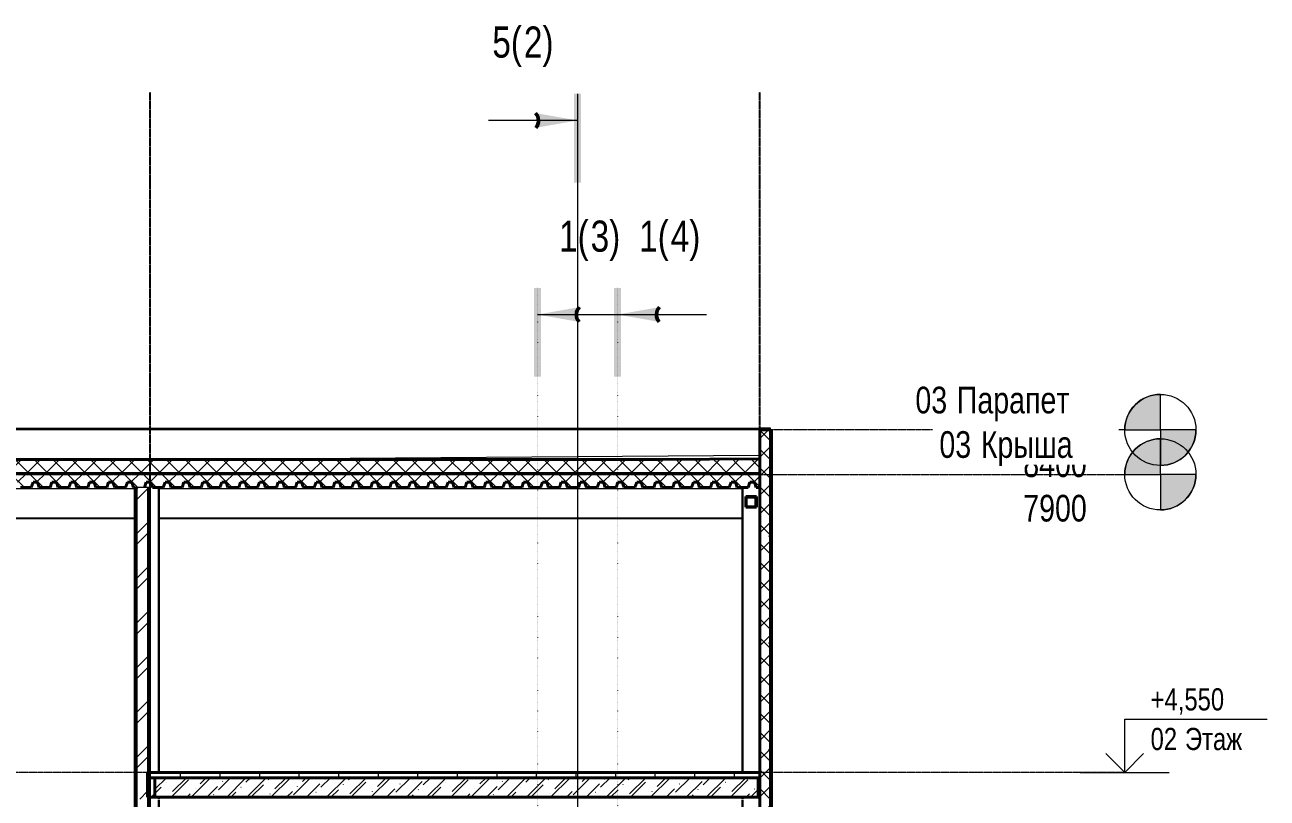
# Model space of a CAD drawing. Header units: millimetres. Extents: x 1117013 to 3394463, y -717780 to -102922.
# Drawn here: x 1274308 to 1288268, y -583588 to -574894 of the extents above; entities that cross this region are included whole.
import ezdxf

# ---------------------------------------------------------------- set-up
doc = ezdxf.new("R2010")
doc.units = ezdxf.units.MM
for name, pattern in [('ADSK_Линия разреза', [20, 0, -10, 0, -10]), ('ADSK_Линия сетки', [21, 12, -3, 3, -3]), ('CENTERX2', [4, 2.5, -0.5, 0.5, -0.5])]:
    doc.linetypes.add(name, pattern=pattern)
for name, color, linetype, lineweight in [('Аннотация', 7, 'Continuous', 20), ('Каркас', 7, 'Continuous', 18), ('Крыша', 7, 'Continuous', 18), ('Несущие колонны', 7, 'Continuous', 18), ('Обобщенные модели', 7, 'Continuous', 18), ('Перекрытие', 7, 'Continuous', 18), ('Разрезы', 7, 'Continuous', 9), ('Стены', 7, 'Continuous', 18), ('Стены внутренние', 7, 'Continuous', 18), ('Стены наружные', 7, 'Continuous', 18), ('Стены разрез', 7, 'Continuous', 40), ('Стены штриховка', 7, 'Continuous', 18), ('Уровни', 7, 'Continuous', 9)]:
    doc.layers.add(name, color=color, linetype=linetype, lineweight=lineweight)
doc.layers.add('Оси', color=1, linetype='CENTERX2')
doc.styles.add('Century Gothic', font='GOTHIC.TTF', dxfattribs={"width": 0.8, "height": 249.9999999999997})
doc.styles.add('Century Gothic_1', font='GOTHIC.TTF', dxfattribs={"width": 0.8, "height": 499.9999999999999})
doc.styles.add('Century Gothic_2', font='GOTHIC.TTF', dxfattribs={"width": 0.8, "height": 349.9999999999996})
pattern_1 = [(44.99999999999999, (1275614.133231635, -584588.6431620917), (-70.71067811865474, 70.71067811865477), []), (135, (1275614.133231635, -584588.6431620917), (-70.71067811865477, -70.71067811865473), [])]
pattern_2 = [(44.99999999999999, (1275614.133231635, -584588.6431620917), (-106.0660171779821, 106.0660171779821), []), (135, (1275614.133231635, -584588.6431620917), (-106.0660171779821, -106.0660171779821), [])]

# ---------------------------------------------------------------- blocks, each defined once
blk = doc.blocks.new('ADSK_КолоннаНесущая_Труба_ГОСТ 30245-2003 - 200x200x10-V1-Разрез 3')
at = {"layer": 'Несущие колонны'}
for p, q in [((13500.00000000002, 4550), (13500.00000000002, 7743.466640498617)), ((13510.00000000002, 7743.466640498616), (13510.00000000002, 4550)), ((13690.00000000002, 7743.466640498616), (13690.00000000002, 4550)), ((13500.00000000002, 4249.999999999995), (13500.00000000002, 4269.999999999999)), ((13500.00000000002, 3923.999999999997), (13500.00000000002, 4235.999999999997)), ((13510.00000000002, 4270.000000000001), (13510.00000000002, 4249.999999999996)), ((13510.00000000002, 4235.999999999997), (13510.00000000002, 3923.999999999998)), ((13690.00000000002, 4270.000000000001), (13690.00000000002, 4249.999999999996)), ((13690.00000000002, 4235.999999999997), (13690.00000000002, 3923.999999999998)), ((13500.00000000002, 2.368771845340234e-13), (13500.00000000002, 3909.999999999996)), ((13510.00000000002, 3909.999999999997), (13510.00000000002, 1.082867129298393e-12)), ((13690.00000000002, 3909.999999999997), (13690.00000000002, 1.082867129298393e-12))]:
    blk.add_line(p, q, dxfattribs=at)
blk = doc.blocks.new('ADSK_КолоннаНесущая_Труба_ГОСТ 30245-2003 - 200x200x10-1215773-Разрез 3')
at = {"layer": 'Несущие колонны'}
for p, q in [((6939.999999999942, 7743.466640498616), (6939.999999999942, 4550)), ((6949.999999999942, 7743.466640498616), (6949.999999999942, 4550)), ((6939.999999999942, 4270), (6939.999999999942, 4250.000000000013)), ((6939.999999999942, 4237.500000000015), (6939.999999999942, 3879.500000000015)), ((6949.999999999942, 4270), (6949.999999999942, 4250.000000000013)), ((6949.999999999942, 4237.500000000015), (6949.999999999942, 3879.500000000016)), ((6939.999999999942, 3867.000000000014), (6939.999999999942, 1.082867129298393e-12)), ((6949.999999999942, 3867.000000000014), (6949.999999999942, 1.082867129298393e-12))]:
    blk.add_line(p, q, dxfattribs=at)
blk = doc.blocks.new('SK_ПлитаПерекрытия_Пустотная - ПК 68-12-8-778387-Разрез 3')
at = {"layer": 'Каркас', "lineweight": 9}
h = blk.add_hatch(dxfattribs=at)
h.set_pattern_fill('FP_7', color=256, style=0, pattern_type=2)
h.set_pattern_definition([(45, (6746.081, 3259.5), (84.18954758163274, 308.6959506083616), [396.875, -79.375, 3.353, -76.02199999999999])])
h.paths.add_polyline_path([(11911.16543899754, 4270.000000000002), (13679.99999999997, 4270.000000000002), (13679.99999999997, 4490), (6899.999999999962, 4490), (6899.999999999962, 4270.000000000002), (9328.747565828455, 4270.000000000002)])
at = {"layer": 'Каркас', "lineweight": 40}
for p, q in [((6899.999999999959, 4490), (6899.999999999959, 4270.000000000004)), ((13679.99999999996, 4490), (6899.999999999959, 4490)), ((13679.99999999996, 4270.000000000004), (13679.99999999996, 4490)), ((6899.999999999959, 4270.000000000004), (13679.99999999996, 4270.000000000004))]:
    blk.add_line(p, q, dxfattribs=at)
blk = doc.blocks.new('ФЭ-3_prf - 9003-1218495-Разрез 3')
at = {"layer": 'Обобщенные модели', "lineweight": 9}
for p, q in [((13820.00000000009, 8400), (13821.99999999999, 8400)), ((13821.99999999999, 8400), (13824.99999999998, 8400)), ((13821.99999999999, 3600.000000000001), (13821.99999999999, 8400)), ((13824.99999999999, 8400), (13839.99999999999, 8400)), ((13824.99999999998, 3600.000000000001), (13824.99999999998, 8400)), ((13839.99999999999, 3600), (13839.99999999999, 8400)), ((13821.99999999999, 3600), (13820.00000000009, 3600)), ((13824.99999999998, 3600.000000000001), (13821.99999999999, 3600.000000000001)), ((13839.99999999999, 3600), (13824.99999999999, 3600.000000000001))]:
    blk.add_line(p, q, dxfattribs=at)
blk = doc.blocks.new('___Двутавр типа Б _СТО АСЧМ 20-93__ Балка - 35Б1-1215781-Разрез 3')
at = {"layer": 'Каркас'}
for p, q in [((199.9999999999788, 7740.999999999996), (6679.999999999944, 7740.999999999996)), ((6949.999999999942, 7740.999999999996), (13499.99999939042, 7740.999999999996)), ((199.9999999999788, 7412.999999999996), (6679.999999999944, 7412.999999999996)), ((199.9999999999788, 7403.999999999996), (6679.999999999944, 7403.999999999996)), ((6949.999999999942, 7412.999999999996), (13499.99999939042, 7412.999999999996)), ((6949.999999999942, 7403.999999999996), (13499.99999939042, 7403.999999999996))]:
    blk.add_line(p, q, dxfattribs=at)
blk = doc.blocks.new('ADSK_Балка_Труба_ГОСТ 30245-2003 - 120x120x5-1216190-Разрез 3')
at = {"layer": 'Каркас', "lineweight": 40}
for p, q in [((160.0000000000233, 7649.999999999995), (40.0000000000235, 7649.999999999995)), ((40.0000000000235, 7649.999999999995), (40.0000000000235, 7529.999999999997)), ((45.00000000002345, 7644.999999999996), (155.0000000000233, 7644.999999999996)), ((45.00000000002345, 7534.999999999998), (45.00000000002345, 7644.999999999996)), ((155.0000000000233, 7644.999999999996), (155.0000000000233, 7534.999999999998)), ((160.0000000000233, 7529.999999999997), (160.0000000000233, 7649.999999999995)), ((40.0000000000235, 7529.999999999997), (160.0000000000233, 7529.999999999997)), ((155.0000000000233, 7534.999999999998), (45.00000000002345, 7534.999999999998))]:
    blk.add_line(p, q, dxfattribs=at)
blk = doc.blocks.new('Уровень - Стрелка вверх_Отметка с именем уровня_2_5-3055-Разрез 3')
at = {"layer": 'Аннотация'}
for p, q in [((-4000.000000000028, 599.9999999999995), (-5600.000000000027, 599.9999999999995)), ((-4000.000000000028, 0), (-4000.000000000028, 599.9999999999995)), ((-4000.000000000028, 0), (-4212.132034355992, 212.1320343559646)), ((-4000.000000000028, 0), (-3787.867965644064, 212.1320343559646)), ((-3500.000000000029, 0), (-4500.000000000028, 0))]:
    blk.add_line(p, q, dxfattribs=at)
blk = doc.blocks.new('Уровень - КР-535808-Разрез 3')
at = {"layer": 'Уровни'}
h = blk.add_hatch(color=256, dxfattribs=at)
edge = h.paths.add_edge_path()
edge.add_arc((18200, 8399.999999999996), 399.9999999999991, 90.00000000000023, 180.0000000000005, ccw=False)
edge.add_line((18200, 8799.999999999996), (18200, 8399.999999999995))
edge.add_line((18200, 8399.999999999995), (17800, 8399.999999999996))
h = blk.add_hatch(color=256, dxfattribs=at)
edge = h.paths.add_edge_path()
edge.add_line((18200, 7999.999999999996), (18200, 8399.999999999996))
edge.add_line((18200, 8399.999999999996), (18600, 8399.999999999996))
edge.add_arc((18200, 8399.999999999996), 400, 269.9999999999995, 359.9999999999998, ccw=False)
at = {"layer": 'Уровни', "lineweight": 20}
for p, q in [((18200, 8399.999999999995), (18200, 8799.999999999996)), ((17800, 8399.999999999996), (18200, 8399.999999999995)), ((18600, 8399.999999999996), (18200, 8399.999999999996)), ((18200, 8399.999999999996), (18200, 7999.999999999996))]:
    blk.add_line(p, q, dxfattribs=at)
blk.add_circle((18200, 8399.999999999996), 400, dxfattribs=at)
for radius, start, end in [(399.9999999999991, 89.99999999999987, 180.0000000000001), (400, 269.9999999999991, 359.9999999999994)]:
    blk.add_arc((18200, 8399.999999999996), radius, start, end, dxfattribs=at)
blk = doc.blocks.new('Разрез - Номер вида и Номер листа спереди_3_5 мм-64073-Разрез 3')
at = {"layer": 'Разрезы'}
blk.add_hatch(color=256, dxfattribs=at).paths.add_polyline_path([(11689.88128173193, 11179.2), (11610.11871826797, 11179.2), (11610.11871826798, 12179.19999999999), (11689.88128173194, 12179.19999999999)])
h = blk.add_hatch(color=256, dxfattribs=at)
edge = h.paths.add_edge_path()
edge.add_line((11178.92701939772, 11962.28380959668), (11650.11871826798, 11879.19999999999))
edge.add_line((11650.11871826798, 11879.19999999999), (11182.65958527276, 11796.77434247435))
edge.add_arc((11088.39976080844, 11877.44541891201), 124.0674698768969, 319.4418538907337, 403.1419744583961)
at = {"layer": 'Разрезы', "lineweight": 20}
blk.add_line((11650.11871826798, 11879.19999999999), (10650.11871826798, 11879.2), dxfattribs=at)
at = {"layer": 'Разрезы', "lineweight": 50}
blk.add_arc((11088.39976080844, 11877.44541891201), 124.0674698768969, 319.4418538907337, 43.14197445839608, dxfattribs=at)
blk = doc.blocks.new('Разрез - Номер вида и Номер листа сзади_3_5 мм-64071-Разрез 3')
at = {"layer": 'Разрезы'}
blk.add_hatch(color=256, dxfattribs=at).paths.add_polyline_path([(11160.11871826796, 8997.115078284181), (11239.88128173192, 8997.115078284181), (11239.88128173193, 9997.115078284178), (11160.11871826797, 9997.115078284178)])
h = blk.add_hatch(color=256, dxfattribs=at)
edge = h.paths.add_edge_path()
edge.add_line((11671.07298060219, 9780.198887880864), (11199.88128173193, 9697.11507828418))
edge.add_line((11199.88128173193, 9697.11507828418), (11667.34041472714, 9614.689420758532))
edge.add_arc((11761.60023919146, 9695.36049719619), 124.0674698768969, 136.8580255416033, 220.5581461092657, ccw=False)
at = {"layer": 'Разрезы', "lineweight": 20}
blk.add_line((11199.88128173192, 9697.115078284178), (12199.88128173192, 9697.115078284172), dxfattribs=at)
at = {"layer": 'Разрезы', "lineweight": 50}
blk.add_arc((11761.60023919146, 9695.36049719619), 124.0674698768969, 136.858025541603, 220.5581461092653, dxfattribs=at)

msp = doc.modelspace()

# ---------------------------------------------------------------- hatches: boundary and pattern name
at = {"layer": 'Крыша', "lineweight": 9}
h = msp.add_hatch(dxfattribs=at)
h.set_pattern_fill('FP_1', color=256, angle=-1.272221872585407e-14, style=0, pattern_type=2)
h.set_pattern_definition(pattern_1)
h.paths.add_polyline_path([(1281206.379133964, -579788.1294092066), (1282555.552231635, -579779.5092817114), (1282555.552231635, -579774.4994237497), (1281206.379133964, -579783.1195512449), (1281206.379133964, -579786.5636991046)])
h.paths.add_polyline_path([(1270209.725329306, -579788.1294092066), (1270209.725329306, -579783.1195512449), (1268860.552231635, -579774.4994237497), (1268860.552231635, -579779.5092817114)])
h = msp.add_hatch(dxfattribs=at)
h.set_pattern_fill('FP_2', color=256, angle=-1.272221872585407e-14, style=0, pattern_type=2)
h.set_pattern_definition(pattern_2)
h.paths.add_polyline_path([(1281206.379133964, -579818.1195512449), (1282555.552231635, -579818.1195512449), (1282555.552231635, -579779.5092817114), (1281206.379133964, -579788.1294092066), (1281206.379133964, -579802.1623391302)])
h.paths.add_polyline_path([(1269642.540592591, -579818.1195512449), (1270209.725329306, -579818.1195512449), (1270209.725329306, -579788.1294092066), (1268860.552231635, -579779.5092817114), (1268860.552231635, -579818.1195512449), (1269481.139475518, -579818.1195512449)])
h = msp.add_hatch(dxfattribs=at)
h.set_pattern_fill('FP_2', color=256, angle=-1.272221872585407e-14, style=0, pattern_type=2)
h.set_pattern_definition(pattern_2)
h.paths.add_polyline_path([(1268868.052231635, -579936.5865483112), (1282568.052231635, -579936.5865483112), (1282568.052231635, -579786.5636991046), (1282555.552231635, -579786.5636991046), (1282554.629958436, -579818.1195512449), (1281206.379133964, -579818.1195512449), (1281206.379133964, -579786.5636991046), (1270209.725329306, -579786.5636991046), (1270209.725329306, -579818.1195512449), (1268868.052231635, -579818.1195512449), (1268868.052231635, -579901.8806896084)])
h = msp.add_hatch(dxfattribs=at)
h.set_pattern_fill('FP_1', color=256, angle=-1.272221872585407e-14, style=0, pattern_type=2)
h.set_pattern_definition(pattern_1)
h.paths.add_polyline_path([(1270449.546177956, -579786.5636991046), (1281206.379133964, -579786.5636991046), (1281206.379133964, -579783.1195512449), (1281450.011427982, -579781.5629374643), (1269966.093035289, -579781.5629374643), (1270209.725329306, -579783.1195512449), (1270209.725329306, -579786.5636991046)])
h.paths.add_polyline_path([(1282568.052231635, -579786.5636991046), (1282568.052231635, -579781.5629374643), (1282555.552231635, -579781.5629374643), (1282555.552231635, -579786.5636991046)])
at = {"layer": 'Перекрытие', "lineweight": 9}
h = msp.add_hatch(dxfattribs=at)
h.set_pattern_fill('FP_2', color=256, angle=-1.272221872585407e-14, style=0, pattern_type=2)
h.set_pattern_definition(pattern_2)
h.paths.add_polyline_path([(1271078.052231635, -580096.610920798), (1271200.052231635, -580096.610920798), (1271220.052231635, -580036.6017811154), (1271270.052231635, -580036.6017811154), (1271290.052231635, -580096.610920798), (1271412.052231635, -580096.610920798), (1271432.052231635, -580036.6017811154), (1271482.052231635, -580036.6017811154), (1271502.052231635, -580096.610920798), (1271624.052231635, -580096.610920798), (1271644.052231635, -580036.6017811154), (1271694.052231635, -580036.6017811154), (1271714.052231635, -580096.610920798), (1271836.052231635, -580096.610920798), (1271856.052231635, -580036.6017811154), (1271906.052231635, -580036.6017811154), (1271926.052231635, -580096.610920798), (1272048.052231635, -580096.610920798), (1272068.052231635, -580036.6017811154), (1272118.052231635, -580036.6017811154), (1272138.052231635, -580096.610920798), (1272260.052231635, -580096.610920798), (1272280.052231635, -580036.6017811154), (1272330.052231635, -580036.6017811154), (1272350.052231635, -580096.610920798), (1272472.052231635, -580096.610920798), (1272492.052231635, -580036.6017811154), (1272542.052231635, -580036.6017811154), (1272562.052231635, -580096.610920798), (1272684.052231635, -580096.610920798), (1272704.052231635, -580036.6017811154), (1272754.052231635, -580036.6017811154), (1272774.052231635, -580096.610920798), (1272896.052231635, -580096.610920798), (1272916.052231635, -580036.6017811154), (1272966.052231635, -580036.6017811154), (1272986.052231635, -580096.610920798), (1273108.052231635, -580096.610920798), (1273128.052231635, -580036.6017811154), (1273178.052231635, -580036.6017811154), (1273198.052231635, -580096.610920798), (1273320.052231635, -580096.610920798), (1273340.052231635, -580036.6017811154), (1273390.052231635, -580036.6017811154), (1273410.052231635, -580096.610920798), (1273532.052231635, -580096.610920798), (1273552.052231635, -580036.6017811154), (1273602.052231635, -580036.6017811154), (1273622.052231635, -580096.610920798), (1273744.052231635, -580096.610920798), (1273764.052231635, -580036.6017811154), (1273814.052231635, -580036.6017811154), (1273834.052231635, -580096.610920798), (1273956.052231635, -580096.610920798), (1273976.052231635, -580036.6017811154), (1274026.052231635, -580036.6017811154), (1274046.052231635, -580096.610920798), (1274168.052231635, -580096.610920798), (1274188.052231635, -580036.6017811154), (1274238.052231635, -580036.6017811154), (1274258.052231635, -580096.610920798), (1274380.052231635, -580096.610920798), (1274400.052231635, -580036.6017811154), (1274450.052231635, -580036.6017811154), (1274470.052231635, -580096.610920798), (1274592.052231635, -580096.610920798), (1274612.052231635, -580036.6017811154), (1274662.052231635, -580036.6017811154), (1274682.052231635, -580096.610920798), (1274804.052231635, -580096.610920798), (1274824.052231635, -580036.6017811154), (1274874.052231635, -580036.6017811154), (1274894.052231635, -580096.610920798), (1275016.052231635, -580096.610920798), (1275036.052231635, -580036.6017811154), (1275086.052231635, -580036.6017811154), (1275106.052231635, -580096.610920798), (1275228.052231635, -580096.610920798), (1275248.052231635, -580036.6017811154), (1275298.052231635, -580036.6017811154), (1275318.052231635, -580096.610920798), (1275440.052231635, -580096.610920798), (1275460.052231635, -580036.6017811154), (1275510.052231635, -580036.6017811154), (1275530.052231635, -580096.610920798), (1275652.052231635, -580096.610920798), (1275672.052231635, -580036.6017811154), (1275722.052231635, -580036.6017811154), (1275742.052231635, -580096.610920798), (1275864.052231635, -580096.610920798), (1275884.052231635, -580036.6017811154), (1275934.052231635, -580036.6017811154), (1275954.052231635, -580096.610920798), (1276076.052231635, -580096.610920798), (1276096.052231635, -580036.6017811154), (1276146.052231635, -580036.6017811154), (1276166.052231635, -580096.610920798), (1276288.052231635, -580096.610920798), (1276308.052231635, -580036.6017811154), (1276358.052231635, -580036.6017811154), (1276378.052231635, -580096.610920798), (1276500.052231635, -580096.610920798), (1276520.052231635, -580036.6017811154), (1276570.052231635, -580036.6017811154), (1276590.052231635, -580096.610920798), (1276712.052231635, -580096.610920798), (1276732.052231635, -580036.6017811154), (1276782.052231635, -580036.6017811154), (1276802.052231635, -580096.610920798), (1276924.052231635, -580096.610920798), (1276944.052231635, -580036.6017811154), (1276994.052231635, -580036.6017811154), (1277014.052231635, -580096.610920798), (1277136.052231635, -580096.610920798), (1277156.052231635, -580036.6017811154), (1277206.052231635, -580036.6017811154), (1277226.052231635, -580096.610920798), (1277348.052231635, -580096.610920798), (1277368.052231635, -580036.6017811154), (1277418.052231635, -580036.6017811154), (1277438.052231635, -580096.610920798), (1277560.052231635, -580096.610920798), (1277580.052231635, -580036.6017811154), (1277630.052231635, -580036.6017811154), (1277650.052231635, -580096.610920798), (1277772.052231635, -580096.610920798), (1277792.052231635, -580036.6017811154), (1277842.052231635, -580036.6017811154), (1277862.052231635, -580096.610920798), (1277984.052231635, -580096.610920798), (1278004.052231635, -580036.6017811154), (1278054.052231635, -580036.6017811154), (1278074.052231635, -580096.610920798), (1278196.052231635, -580096.610920798), (1278216.052231635, -580036.6017811154), (1278266.052231635, -580036.6017811154), (1278286.052231635, -580096.610920798), (1278408.052231635, -580096.610920798), (1278428.052231635, -580036.6017811154), (1278478.052231635, -580036.6017811154), (1278498.052231635, -580096.610920798), (1278620.052231635, -580096.610920798), (1278640.052231635, -580036.6017811154), (1278690.052231635, -580036.6017811154), (1278710.052231635, -580096.610920798), (1278832.052231635, -580096.610920798), (1278852.052231635, -580036.6017811154), (1278902.052231635, -580036.6017811154), (1278922.052231635, -580096.610920798), (1279044.052231635, -580096.610920798), (1279064.052231635, -580036.6017811154), (1279114.052231635, -580036.6017811154), (1279134.052231635, -580096.610920798), (1279256.052231635, -580096.610920798), (1279276.052231635, -580036.6017811154), (1279326.052231635, -580036.6017811154), (1279346.052231635, -580096.610920798), (1279468.052231635, -580096.610920798), (1279488.052231635, -580036.6017811154), (1279538.052231635, -580036.6017811154), (1279558.052231635, -580096.610920798), (1279680.052231635, -580096.610920798), (1279700.052231635, -580036.6017811154), (1279750.052231635, -580036.6017811154), (1279770.052231635, -580096.610920798), (1279892.052231635, -580096.610920798), (1279912.052231635, -580036.6017811154), (1279962.052231635, -580036.6017811154), (1279982.052231635, -580096.610920798), (1280104.052231635, -580096.610920798), (1280124.052231635, -580036.6017811154), (1280174.052231635, -580036.6017811154), (1280194.052231635, -580096.610920798), (1280316.052231635, -580096.610920798), (1280336.052231635, -580036.6017811154), (1280386.052231635, -580036.6017811154), (1280406.052231635, -580096.610920798), (1280528.052231635, -580096.610920798), (1280548.052231635, -580036.6017811154), (1280598.052231635, -580036.6017811154), (1280618.052231635, -580096.610920798), (1280740.052231635, -580096.610920798), (1280760.052231635, -580036.6017811154), (1280810.052231635, -580036.6017811154), (1280830.052231635, -580096.610920798), (1280952.052231635, -580096.610920798), (1280972.052231635, -580036.6017811154), (1281022.052231635, -580036.6017811154), (1281042.052231635, -580096.610920798), (1281164.052231635, -580096.610920798), (1281184.052231635, -580036.6017811154), (1281234.052231635, -580036.6017811154), (1281254.052231635, -580096.610920798), (1281376.052231635, -580096.610920798), (1281396.052231635, -580036.6017811154), (1281446.052231635, -580036.6017811154), (1281466.052231635, -580096.610920798), (1281588.052231635, -580096.610920798), (1281608.052231635, -580036.6017811154), (1281658.052231635, -580036.6017811154), (1281678.052231635, -580096.610920798), (1281800.052231635, -580096.610920798), (1281820.052231635, -580036.6017811154), (1281870.052231635, -580036.6017811154), (1281890.052231635, -580096.610920798), (1282012.052231635, -580096.610920798), (1282032.052231635, -580036.6017811154), (1282082.052231635, -580036.6017811154), (1282102.052231635, -580096.610920798), (1282224.052231635, -580096.610920798), (1282244.052231635, -580036.6017811154), (1282294.052231635, -580036.6017811154), (1282314.052231635, -580096.610920798), (1282436.052231635, -580096.610920798), (1282456.052231635, -580036.6017811154), (1282506.052231635, -580036.6017811154), (1282526.052231635, -580096.610920798), (1282568.052231635, -580096.610920798), (1282568.052231635, -579936.5865483112), (1268868.052231635, -579936.5865483112), (1268868.052231635, -580096.610920798), (1268888.052231635, -580036.6017811154), (1268938.052231635, -580036.6017811154), (1268958.052231635, -580096.610920798), (1269080.052231635, -580096.610920798), (1269100.052231635, -580036.6017811154), (1269150.052231635, -580036.6017811154), (1269170.052231635, -580096.610920798), (1269292.052231635, -580096.610920798), (1269312.052231635, -580036.6017811154), (1269362.052231635, -580036.6017811154), (1269382.052231635, -580096.610920798), (1269504.052231635, -580096.610920798), (1269524.052231635, -580036.6017811154), (1269574.052231635, -580036.6017811154), (1269594.052231635, -580096.610920798), (1269716.052231635, -580096.610920798), (1269736.052231635, -580036.6017811154), (1269786.052231635, -580036.6017811154), (1269806.052231635, -580096.610920798), (1269928.052231635, -580096.610920798), (1269948.052231635, -580036.6017811154), (1269998.052231635, -580036.6017811154), (1270018.052231635, -580096.610920798), (1270140.052231635, -580096.610920798), (1270160.052231635, -580036.6017811154), (1270210.052231635, -580036.6017811154), (1270230.052231635, -580096.610920798), (1270352.052231635, -580096.610920798), (1270372.052231635, -580036.6017811154), (1270422.052231635, -580036.6017811154), (1270442.052231635, -580096.610920798), (1270564.052231635, -580096.610920798), (1270584.052231635, -580036.6017811154), (1270634.052231635, -580036.6017811154), (1270654.052231635, -580096.610920798), (1270776.052231635, -580096.610920798), (1270796.052231635, -580036.6017811154), (1270846.052231635, -580036.6017811154), (1270866.052231635, -580096.610920798), (1270988.052231635, -580096.610920798), (1271008.052231635, -580036.6017811154), (1271058.052231635, -580036.6017811154)])
h = msp.add_hatch(dxfattribs=at)
h.set_pattern_fill('FP_12', color=256, angle=-1.272221872585407e-14, style=0, pattern_type=2)
h.set_pattern_definition([(360, (1275614.133231635, -584588.6431620917), (222.25, 222.25), [222.25, -222.25]), (90, (1275836.383231635, -584588.6431620917), (-222.25, 222.25), [222.25, -222.25])])
h.paths.add_polyline_path([(1280779.217670633, -583358.1431620917), (1282568.052231635, -583358.1431620917), (1282568.052231635, -583298.1431620917), (1275688.052231635, -583298.1431620917), (1275688.052231635, -583358.1431620917), (1278196.799797463, -583358.1431620917)])
h = msp.add_hatch(dxfattribs=at)
h.set_pattern_fill('FP_3', color=256, angle=-1.272221872585407e-14, style=0, pattern_type=2)
h.set_pattern_definition([(44.99999999999999, (1275614.133231635, -584588.6431620917), (84.19025468841397, 308.6966577151427), [396.875, -79.375, 3.353, -76.02199999999999])])
h.paths.add_polyline_path([(1280779.217670633, -583578.1431620917), (1282568.052231635, -583578.1431620917), (1282568.052231635, -583358.1431620917), (1275688.052231635, -583358.1431620917), (1275688.052231635, -583578.1431620917), (1278196.799797463, -583578.1431620917)])
at = {"layer": 'Стены', "lineweight": 9}
h = msp.add_hatch(dxfattribs=at)
h.set_pattern_fill('FP_2', color=256, angle=-1.272221872585407e-14, style=0, pattern_type=2)
h.set_pattern_definition(pattern_2)
h.paths.add_polyline_path([(1268748.052231635, -579448.1431620917), (1268868.052231635, -579448.1431620917), (1268868.052231635, -579428.1431620917), (1268748.052231635, -579428.1431620917)])
h.paths.add_polyline_path([(1282688.052231635, -579448.1431620917), (1282688.052231635, -579428.1431620917), (1282568.052231635, -579428.1431620917), (1282568.052231635, -579448.1431620917)])
at = {"layer": 'Стены внутренние', "lineweight": 9}
h = msp.add_hatch(dxfattribs=at)
h.set_pattern_fill('FP_6', color=256, angle=-1.272221872585407e-14, style=0, pattern_type=2)
h.set_pattern_definition([(44.99999999999999, (1275614.133231635, -584588.6431620917), (-251.4471713899362, 251.4471713899364), []), (44.99999999999999, (1275614.133231635, -584207.6431620917), (-251.4471713899362, 251.4471713899364), [])])
h.paths.add_polyline_path([(1275614.381924294, -583598.1431620917), (1275688.052231635, -583598.1431620917), (1275688.052231635, -580096.610920798), (1275568.052231635, -580096.610920798), (1275568.052231635, -583598.1431620917)])
at = {"layer": 'Стены наружные', "lineweight": 9}
h = msp.add_hatch(dxfattribs=at)
h.set_pattern_fill('FP_2', color=256, angle=-1.272221872585407e-14, style=0, pattern_type=2)
h.set_pattern_definition(pattern_2)
h.paths.add_polyline_path([(1282688.052231635, -587848.1431620917), (1282688.052231635, -586648.1431620917), (1282678.052231635, -586648.1431620917), (1282678.052231635, -586638.1431620917), (1282688.052231635, -586638.1431620917), (1282688.052231635, -585448.1431620917), (1282678.052231635, -585448.1431620917), (1282678.052231635, -585438.1431620917), (1282688.052231635, -585438.1431620917), (1282688.052231635, -584248.1431620917), (1282678.052231635, -584248.1431620917), (1282678.052231635, -584238.1431620917), (1282688.052231635, -584238.1431620917), (1282688.052231635, -583048.1431620917), (1282678.052231635, -583048.1431620917), (1282678.052231635, -583038.1431620917), (1282688.052231635, -583038.1431620917), (1282688.052231635, -581848.1431620917), (1282678.052231635, -581848.1431620917), (1282678.052231635, -581838.1431620917), (1282688.052231635, -581838.1431620917), (1282688.052231635, -580648.1431620917), (1282678.052231635, -580648.1431620917), (1282678.052231635, -580638.1431620917), (1282688.052231635, -580638.1431620917), (1282688.052231635, -579448.1431620917), (1282568.052231635, -579448.1431620917), (1282568.052231635, -587848.1431620917)])

# ---------------------------------------------------------------- linework, layer by layer
at = {"layer": 'Крыша'}
for p, q in [((1268868.052231635, -579733.1742358969), (1275504.562651613, -579781.5629374643)), ((1275494.873974369, -579781.5629374643), (1268868.052231635, -579733.1743157576)), ((1275921.2304889, -579781.5629374643), (1282555.552231635, -579733.1195512449)), ((1282555.552231635, -579733.1195512449), (1282555.552231635, -579774.4994237497)), ((1270209.725329306, -579786.5636991046), (1281206.379133964, -579786.5636991046)), ((1282555.552231635, -579779.5092817114), (1281206.379133964, -579788.1294092066)), ((1281206.379133964, -579788.1294092066), (1281206.379133964, -579786.5636991046)), ((1282555.552231635, -579781.5629374643), (1282555.552231635, -579786.5636991046)), ((1282555.552231635, -579786.5636991046), (1282568.052231635, -579786.5636991046))]:
    msp.add_line(p, q, dxfattribs=at)
at = {"layer": 'Крыша', "lineweight": 40}
for p, q in [((1281450.011427982, -579781.5629374643), (1269966.093035289, -579781.5629374643)), ((1282555.552231635, -579774.4994237497), (1281450.011427982, -579781.5629374643)), ((1282555.552231635, -579781.5629374643), (1282555.552231635, -579774.4994237497)), ((1282568.052231635, -579781.5629374643), (1282555.552231635, -579781.5629374643)), ((1282568.052231635, -579936.5865483112), (1282568.052231635, -579781.5629374643)), ((1268868.052231635, -579936.5865483112), (1282568.052231635, -579936.5865483112))]:
    msp.add_line(p, q, dxfattribs=at)
at = {"layer": 'Оси', "linetype": 'ADSK_Линия сетки'}
for p, q in [((1275718.052231635, -589848.1431620917), (1275718.052231635, -575649.0994120918)), ((1282568.052231635, -589848.1431620917), (1282568.052231635, -575649.0994120918))]:
    msp.add_line(p, q, dxfattribs=at)
at = {"layer": 'Перекрытие', "lineweight": 40}
for p, q in [((1274380.052231635, -580096.610920798), (1274400.052231635, -580036.6017811154)), ((1274400.052231635, -580036.6017811154), (1274450.052231635, -580036.6017811154)), ((1274450.052231635, -580036.6017811154), (1274470.052231635, -580096.610920798)), ((1274592.052231635, -580096.610920798), (1274612.052231635, -580036.6017811154)), ((1274612.052231635, -580036.6017811154), (1274662.052231635, -580036.6017811154)), ((1274662.052231635, -580036.6017811154), (1274682.052231635, -580096.610920798)), ((1274804.052231635, -580096.610920798), (1274824.052231635, -580036.6017811154)), ((1274824.052231635, -580036.6017811154), (1274874.052231635, -580036.6017811154)), ((1274874.052231635, -580036.6017811154), (1274894.052231635, -580096.610920798)), ((1275016.052231635, -580096.610920798), (1275036.052231635, -580036.6017811154)), ((1275036.052231635, -580036.6017811154), (1275086.052231635, -580036.6017811154)), ((1275086.052231635, -580036.6017811154), (1275106.052231635, -580096.610920798)), ((1275228.052231635, -580096.610920798), (1275248.052231635, -580036.6017811154)), ((1275248.052231635, -580036.6017811154), (1275298.052231635, -580036.6017811154)), ((1275298.052231635, -580036.6017811154), (1275318.052231635, -580096.610920798)), ((1275440.052231635, -580096.610920798), (1275460.052231635, -580036.6017811154)), ((1275460.052231635, -580036.6017811154), (1275510.052231635, -580036.6017811154)), ((1275510.052231635, -580036.6017811154), (1275530.052231635, -580096.610920798)), ((1275652.052231635, -580096.610920798), (1275672.052231635, -580036.6017811154)), ((1275672.052231635, -580036.6017811154), (1275722.052231635, -580036.6017811154)), ((1275722.052231635, -580036.6017811154), (1275742.052231635, -580096.610920798)), ((1275864.052231635, -580096.610920798), (1275884.052231635, -580036.6017811154)), ((1275884.052231635, -580036.6017811154), (1275934.052231635, -580036.6017811154)), ((1275934.052231635, -580036.6017811154), (1275954.052231635, -580096.610920798)), ((1276076.052231635, -580096.610920798), (1276096.052231635, -580036.6017811154)), ((1276096.052231635, -580036.6017811154), (1276146.052231635, -580036.6017811154)), ((1276146.052231635, -580036.6017811154), (1276166.052231635, -580096.610920798)), ((1276288.052231635, -580096.610920798), (1276308.052231635, -580036.6017811154)), ((1276308.052231635, -580036.6017811154), (1276358.052231635, -580036.6017811154)), ((1276358.052231635, -580036.6017811154), (1276378.052231635, -580096.610920798)), ((1276500.052231635, -580096.610920798), (1276520.052231635, -580036.6017811154)), ((1276520.052231635, -580036.6017811154), (1276570.052231635, -580036.6017811154)), ((1276570.052231635, -580036.6017811154), (1276590.052231635, -580096.610920798)), ((1276712.052231635, -580096.610920798), (1276732.052231635, -580036.6017811154)), ((1276732.052231635, -580036.6017811154), (1276782.052231635, -580036.6017811154)), ((1276782.052231635, -580036.6017811154), (1276802.052231635, -580096.610920798)), ((1276924.052231635, -580096.610920798), (1276944.052231635, -580036.6017811154)), ((1276944.052231635, -580036.6017811154), (1276994.052231635, -580036.6017811154)), ((1276994.052231635, -580036.6017811154), (1277014.052231635, -580096.610920798)), ((1277136.052231635, -580096.610920798), (1277156.052231635, -580036.6017811154)), ((1277156.052231635, -580036.6017811154), (1277206.052231635, -580036.6017811154)), ((1277206.052231635, -580036.6017811154), (1277226.052231635, -580096.610920798)), ((1277348.052231635, -580096.610920798), (1277368.052231635, -580036.6017811154)), ((1277368.052231635, -580036.6017811154), (1277418.052231635, -580036.6017811154)), ((1277418.052231635, -580036.6017811154), (1277438.052231635, -580096.610920798)), ((1277560.052231635, -580096.610920798), (1277580.052231635, -580036.6017811154)), ((1277580.052231635, -580036.6017811154), (1277630.052231635, -580036.6017811154)), ((1277630.052231635, -580036.6017811154), (1277650.052231635, -580096.610920798)), ((1277772.052231635, -580096.610920798), (1277792.052231635, -580036.6017811154)), ((1277792.052231635, -580036.6017811154), (1277842.052231635, -580036.6017811154)), ((1277842.052231635, -580036.6017811154), (1277862.052231635, -580096.610920798)), ((1277984.052231635, -580096.610920798), (1278004.052231635, -580036.6017811154)), ((1278004.052231635, -580036.6017811154), (1278054.052231635, -580036.6017811154)), ((1278054.052231635, -580036.6017811154), (1278074.052231635, -580096.610920798)), ((1278196.052231635, -580096.610920798), (1278216.052231635, -580036.6017811154)), ((1278216.052231635, -580036.6017811154), (1278266.052231635, -580036.6017811154)), ((1278266.052231635, -580036.6017811154), (1278286.052231635, -580096.610920798)), ((1278408.052231635, -580096.610920798), (1278428.052231635, -580036.6017811154)), ((1278428.052231635, -580036.6017811154), (1278478.052231635, -580036.6017811154)), ((1278478.052231635, -580036.6017811154), (1278498.052231635, -580096.610920798)), ((1278620.052231635, -580096.610920798), (1278640.052231635, -580036.6017811154)), ((1278640.052231635, -580036.6017811154), (1278690.052231635, -580036.6017811154)), ((1278690.052231635, -580036.6017811154), (1278710.052231635, -580096.610920798)), ((1278832.052231635, -580096.610920798), (1278852.052231635, -580036.6017811154)), ((1278852.052231635, -580036.6017811154), (1278902.052231635, -580036.6017811154)), ((1278902.052231635, -580036.6017811154), (1278922.052231635, -580096.610920798)), ((1279044.052231635, -580096.610920798), (1279064.052231635, -580036.6017811154)), ((1279064.052231635, -580036.6017811154), (1279114.052231635, -580036.6017811154)), ((1279114.052231635, -580036.6017811154), (1279134.052231635, -580096.610920798)), ((1279256.052231635, -580096.610920798), (1279276.052231635, -580036.6017811154)), ((1279276.052231635, -580036.6017811154), (1279326.052231635, -580036.6017811154)), ((1279326.052231635, -580036.6017811154), (1279346.052231635, -580096.610920798)), ((1279468.052231635, -580096.610920798), (1279488.052231635, -580036.6017811154)), ((1279488.052231635, -580036.6017811154), (1279538.052231635, -580036.6017811154)), ((1279538.052231635, -580036.6017811154), (1279558.052231635, -580096.610920798)), ((1279680.052231635, -580096.610920798), (1279700.052231635, -580036.6017811154)), ((1279700.052231635, -580036.6017811154), (1279750.052231635, -580036.6017811154)), ((1279750.052231635, -580036.6017811154), (1279770.052231635, -580096.610920798)), ((1279892.052231635, -580096.610920798), (1279912.052231635, -580036.6017811154)), ((1279912.052231635, -580036.6017811154), (1279962.052231635, -580036.6017811154)), ((1279962.052231635, -580036.6017811154), (1279982.052231635, -580096.610920798)), ((1280104.052231635, -580096.610920798), (1280124.052231635, -580036.6017811154)), ((1280124.052231635, -580036.6017811154), (1280174.052231635, -580036.6017811154)), ((1280174.052231635, -580036.6017811154), (1280194.052231635, -580096.610920798)), ((1280316.052231635, -580096.610920798), (1280336.052231635, -580036.6017811154)), ((1280336.052231635, -580036.6017811154), (1280386.052231635, -580036.6017811154)), ((1280386.052231635, -580036.6017811154), (1280406.052231635, -580096.610920798)), ((1280528.052231635, -580096.610920798), (1280548.052231635, -580036.6017811154)), ((1280548.052231635, -580036.6017811154), (1280598.052231635, -580036.6017811154)), ((1280598.052231635, -580036.6017811154), (1280618.052231635, -580096.610920798)), ((1280740.052231635, -580096.610920798), (1280760.052231635, -580036.6017811154)), ((1280760.052231635, -580036.6017811154), (1280810.052231635, -580036.6017811154)), ((1280810.052231635, -580036.6017811154), (1280830.052231635, -580096.610920798)), ((1280952.052231635, -580096.610920798), (1280972.052231635, -580036.6017811154)), ((1280972.052231635, -580036.6017811154), (1281022.052231635, -580036.6017811154)), ((1281022.052231635, -580036.6017811154), (1281042.052231635, -580096.610920798)), ((1281164.052231635, -580096.610920798), (1281184.052231635, -580036.6017811154)), ((1281184.052231635, -580036.6017811154), (1281234.052231635, -580036.6017811154)), ((1281234.052231635, -580036.6017811154), (1281254.052231635, -580096.610920798)), ((1281376.052231635, -580096.610920798), (1281396.052231635, -580036.6017811154)), ((1281396.052231635, -580036.6017811154), (1281446.052231635, -580036.6017811154)), ((1281446.052231635, -580036.6017811154), (1281466.052231635, -580096.610920798)), ((1281588.052231635, -580096.610920798), (1281608.052231635, -580036.6017811154)), ((1281608.052231635, -580036.6017811154), (1281658.052231635, -580036.6017811154)), ((1281658.052231635, -580036.6017811154), (1281678.052231635, -580096.610920798)), ((1281800.052231635, -580096.610920798), (1281820.052231635, -580036.6017811154)), ((1281820.052231635, -580036.6017811154), (1281870.052231635, -580036.6017811154)), ((1281870.052231635, -580036.6017811154), (1281890.052231635, -580096.610920798)), ((1282012.052231635, -580096.610920798), (1282032.052231635, -580036.6017811154)), ((1282032.052231635, -580036.6017811154), (1282082.052231635, -580036.6017811154)), ((1282082.052231635, -580036.6017811154), (1282102.052231635, -580096.610920798)), ((1282224.052231635, -580096.610920798), (1282244.052231635, -580036.6017811154)), ((1282244.052231635, -580036.6017811154), (1282294.052231635, -580036.6017811154)), ((1282294.052231635, -580036.6017811154), (1282314.052231635, -580096.610920798)), ((1282436.052231635, -580096.610920798), (1282456.052231635, -580036.6017811154)), ((1282456.052231635, -580036.6017811154), (1282506.052231635, -580036.6017811154)), ((1282506.052231635, -580036.6017811154), (1282526.052231635, -580096.610920798)), ((1282568.052231635, -580096.610920798), (1282568.052231635, -579936.5865483112)), ((1274258.052231635, -580096.610920798), (1274380.052231635, -580096.610920798)), ((1274470.052231635, -580096.610920798), (1274592.052231635, -580096.610920798)), ((1274682.052231635, -580096.610920798), (1274804.052231635, -580096.610920798)), ((1274894.052231635, -580096.610920798), (1275016.052231635, -580096.610920798)), ((1275106.052231635, -580096.610920798), (1275228.052231635, -580096.610920798)), ((1275318.052231635, -580096.610920798), (1275440.052231635, -580096.610920798)), ((1275530.052231635, -580096.610920798), (1275548.052231635, -580096.610920798)), ((1275742.052231635, -580096.610920798), (1275864.052231635, -580096.610920798)), ((1275954.052231635, -580096.610920798), (1276076.052231635, -580096.610920798)), ((1276166.052231635, -580096.610920798), (1276288.052231635, -580096.610920798)), ((1276378.052231635, -580096.610920798), (1276500.052231635, -580096.610920798)), ((1276590.052231635, -580096.610920798), (1276712.052231635, -580096.610920798)), ((1276802.052231635, -580096.610920798), (1276924.052231635, -580096.610920798)), ((1277014.052231635, -580096.610920798), (1277136.052231635, -580096.610920798)), ((1277226.052231635, -580096.610920798), (1277348.052231635, -580096.610920798)), ((1277438.052231635, -580096.610920798), (1277560.052231635, -580096.610920798)), ((1277650.052231635, -580096.610920798), (1277772.052231635, -580096.610920798)), ((1277862.052231635, -580096.610920798), (1277984.052231635, -580096.610920798)), ((1278074.052231635, -580096.610920798), (1278196.052231635, -580096.610920798)), ((1278286.052231635, -580096.610920798), (1278408.052231635, -580096.610920798)), ((1278498.052231635, -580096.610920798), (1278620.052231635, -580096.610920798)), ((1278710.052231635, -580096.610920798), (1278832.052231635, -580096.610920798)), ((1278922.052231635, -580096.610920798), (1279044.052231635, -580096.610920798)), ((1279134.052231635, -580096.610920798), (1279256.052231635, -580096.610920798)), ((1279346.052231635, -580096.610920798), (1279468.052231635, -580096.610920798)), ((1279558.052231635, -580096.610920798), (1279680.052231635, -580096.610920798)), ((1279770.052231635, -580096.610920798), (1279892.052231635, -580096.610920798)), ((1279982.052231635, -580096.610920798), (1280104.052231635, -580096.610920798)), ((1280194.052231635, -580096.610920798), (1280316.052231635, -580096.610920798)), ((1280406.052231635, -580096.610920798), (1280528.052231635, -580096.610920798)), ((1280618.052231635, -580096.610920798), (1280740.052231635, -580096.610920798)), ((1280830.052231635, -580096.610920798), (1280952.052231635, -580096.610920798)), ((1281042.052231635, -580096.610920798), (1281164.052231635, -580096.610920798)), ((1281254.052231635, -580096.610920798), (1281376.052231635, -580096.610920798)), ((1281466.052231635, -580096.610920798), (1281588.052231635, -580096.610920798)), ((1281678.052231635, -580096.610920798), (1281800.052231635, -580096.610920798)), ((1281890.052231635, -580096.610920798), (1282012.052231635, -580096.610920798)), ((1282102.052231635, -580096.610920798), (1282224.052231635, -580096.610920798)), ((1282314.052231635, -580096.610920798), (1282436.052231635, -580096.610920798)), ((1282526.052231635, -580096.610920798), (1282568.052231635, -580096.610920798)), ((1275688.052231635, -583298.1431620917), (1275688.052231635, -583578.1431620917)), ((1282568.052231635, -583298.1431620917), (1275688.052231635, -583298.1431620917)), ((1282568.052231635, -583358.1431620917), (1275688.052231635, -583358.1431620917)), ((1275688.052231635, -583578.1431620917), (1282568.052231635, -583578.1431620917))]:
    msp.add_line(p, q, dxfattribs=at)
at = {"layer": 'Разрезы', "lineweight": 20}
msp.add_line((1280518.052231635, -575668.9431620918), (1280518.052231635, -589848.1431620917), dxfattribs=at)
at = {"layer": 'Разрезы', "linetype": 'ADSK_Линия разреза'}
for p, q in [((1280068.052231635, -577851.0280838076), (1280068.052231635, -591864.9652613404)), ((1280968.052231635, -577851.0280838076), (1280968.052231635, -591864.9652613404))]:
    msp.add_line(p, q, dxfattribs=at)
at = {"layer": 'Стены', "lineweight": 9}
msp.add_line((1268868.052231635, -579428.1431620917), (1282568.052231635, -579428.1431620917), dxfattribs=at)
at = {"layer": 'Стены внутренние', "lineweight": 40}
for p, q in [((1275548.052231635, -580096.610920798), (1275548.052231635, -587908.1431620917)), ((1275708.052231635, -587908.1431620917), (1275708.052231635, -580096.610920798))]:
    msp.add_line(p, q, dxfattribs=at)
at = {"layer": 'Стены внутренние'}
msp.add_line((1275708.052231635, -580096.610920798), (1275652.052231635, -580096.610920798), dxfattribs=at)
at = {"layer": 'Стены наружные'}
msp.add_line((1282568.052231635, -579448.1431620917), (1268868.052231635, -579448.1431620917), dxfattribs=at)
at = {"layer": 'Стены наружные', "lineweight": 40}
for p, q in [((1282568.052231635, -579448.1431620917), (1282568.052231635, -587848.1431620917)), ((1282688.052231635, -579448.1431620917), (1282568.052231635, -579448.1431620917)), ((1282688.052231635, -580638.1431620917), (1282688.052231635, -579448.1431620917)), ((1282678.052231635, -580648.1431620917), (1282678.052231635, -580638.1431620917)), ((1282678.052231635, -580638.1431620917), (1282688.052231635, -580638.1431620917)), ((1282688.052231635, -580648.1431620917), (1282678.052231635, -580648.1431620917)), ((1282688.052231635, -581838.1431620917), (1282688.052231635, -580648.1431620917)), ((1282678.052231635, -581848.1431620917), (1282678.052231635, -581838.1431620917)), ((1282678.052231635, -581838.1431620917), (1282688.052231635, -581838.1431620917)), ((1282688.052231635, -581848.1431620917), (1282678.052231635, -581848.1431620917)), ((1282688.052231635, -583038.1431620917), (1282688.052231635, -581848.1431620917)), ((1282678.052231635, -583048.1431620917), (1282678.052231635, -583038.1431620917)), ((1282678.052231635, -583038.1431620917), (1282688.052231635, -583038.1431620917)), ((1282688.052231635, -583048.1431620917), (1282678.052231635, -583048.1431620917)), ((1282688.052231635, -584238.1431620917), (1282688.052231635, -583048.1431620917))]:
    msp.add_line(p, q, dxfattribs=at)
at = {"layer": 'Стены разрез', "lineweight": 18}
for p, q in [((1282688.052231635, -579428.1431620917), (1282568.052231635, -579428.1431620917)), ((1282568.052231635, -579428.1431620917), (1282568.052231635, -579448.1431620917)), ((1282688.052231635, -579448.1431620917), (1282688.052231635, -579428.1431620917))]:
    msp.add_line(p, q, dxfattribs=at)
at = {"layer": 'Стены штриховка'}
for p, q in [((1275652.052231635, -580096.610920798), (1275548.052231635, -580096.610920798)), ((1275568.052231635, -580096.610920798), (1275568.052231635, -587848.1431620917)), ((1275688.052231635, -580096.610920798), (1275688.052231635, -587848.1431620917))]:
    msp.add_line(p, q, dxfattribs=at)
at = {"layer": 'Уровни', "linetype": 'ADSK_Линия сетки'}
msp.add_line((1286668.052231635, -579448.1431620917), (1264868.052231635, -579448.1431620917), dxfattribs=at)
at = {"layer": 'Уровни', "linetype": 'ADSK_Линия сетки', "lineweight": 20}
msp.add_line((1286668.052231635, -583298.1431620917), (1264868.052231635, -583298.1431620917), dxfattribs=at)

# ---------------------------------------------------------------- block references
at = {"layer": 'Каркас'}
for name, p in [('___Двутавр типа Б _СТО АСЧМ 20-93__ Балка - 35Б1-1215781-Разрез 3', (1268868.052231635, -587848.1431620917)), ('ADSK_Балка_Труба_ГОСТ 30245-2003 - 120x120x5-1216190-Разрез 3', (1282368.052231635, -587848.1431620917)), ('SK_ПлитаПерекрытия_Пустотная - ПК 68-12-8-778387-Разрез 3', (1268868.052231635, -587848.1431620917))]:
    msp.add_blockref(name, p, dxfattribs=at)
at = {"layer": 'Несущие колонны'}
for name in ['ADSK_КолоннаНесущая_Труба_ГОСТ 30245-2003 - 200x200x10-1215773-Разрез 3', 'ADSK_КолоннаНесущая_Труба_ГОСТ 30245-2003 - 200x200x10-V1-Разрез 3']:
    msp.add_blockref(name, (1268868.052231635, -587848.1431620917), dxfattribs=at)
at = {"layer": 'Обобщенные модели'}
msp.add_blockref('ФЭ-3_prf - 9003-1218495-Разрез 3', (1268868.052231635, -587848.1431620917), dxfattribs=at)
at = {"layer": 'Разрезы', "lineweight": 50}
for name, p in [('Разрез - Номер вида и Номер листа спереди_3_5 мм-64073-Разрез 3', (1268868.052231635, -587848.1431620917)), ('Разрез - Номер вида и Номер листа сзади_3_5 мм-64071-Разрез 3', (1268868.052231635, -587848.1431620917)), ('Разрез - Номер вида и Номер листа сзади_3_5 мм-64071-Разрез 3', (1269768.052231635, -587848.1431620917))]:
    msp.add_blockref(name, p, dxfattribs=at)
at = {"layer": 'Уровни', "lineweight": 20}
for p in [(1268868.052231635, -587848.1431620917), (1268868.052231635, -588348.1431620917)]:
    msp.add_blockref('Уровень - КР-535808-Разрез 3', p, dxfattribs=at)
at = {"layer": 'Уровни', "lineweight": 20, "extrusion": (0, 0, -1)}
msp.add_blockref('Уровень - Стрелка вверх_Отметка с именем уровня_2_5-3055-Разрез 3', (-1282668.052231635, -583298.1431620917), dxfattribs=at)

# ---------------------------------------------------------------- texts
at = {"layer": 'Разрезы', "char_height": 349.9999999999996, "attachment_point": 1, "style": 'Century Gothic_2'}
for s, insert, width in [('5(', (1279561.37092551, -574912.5825852989), 429.7044999999996), ('2)', (1279915.912592176, -574912.5825852989), 442.5314999999995), ('1(', (1280311.37092551, -577094.6675070147), 429.7044999999996), ('3)', (1280665.912592176, -577094.6675070147), 442.5314999999995), ('1(', (1281211.37092551, -577094.6675070147), 429.7044999999996), ('4)', (1281565.912592176, -577094.6675070147), 442.5314999999995)]:
    msp.add_mtext(s, dxfattribs=dict(at, insert=insert, width=width))
at = {"layer": 'Уровни', "char_height": 299.9999999999997, "attachment_point": 1, "style": 'Century Gothic_1', "bg_fill": 3, "box_fill_scale": 1.25, "bg_fill_color": 256, "bg_fill_true_color": 13158600, "bg_fill_transparency": 0}
for s, insert, width in [('03 ', (1284315.333767496, -578962.2465164275), 564.3879999999995), ('8400', (1285527.333767496, -579677.964751522), 897.8899999999991)]:
    msp.add_mtext(s, dxfattribs=dict(at, insert=insert, width=width))
at = {"layer": 'Уровни', "char_height": 249.9999999999997, "attachment_point": 1, "style": 'Century Gothic'}
for s, insert, width in [('+4,550', (1286959.034444294, -582352.1730888006), 1038.986999999999), ('02 ', (1286958.246862614, -582797.4855888006), 468.1854999999996), ('Этаж', (1287344.53852928, -582797.4855888006), 897.8899999999992)]:
    msp.add_mtext(s, dxfattribs=dict(at, insert=insert, width=width))

# ---------------------------------------------------------------- next in the draw order: linework, layer by layer
at = {"layer": 'Уровни', "linetype": 'ADSK_Линия сетки'}
msp.add_line((1264868.052231635, -579948.1431620917), (1286668.052231635, -579948.1431620917), dxfattribs=at)

# ---------------------------------------------------------------- next in the draw order: texts
at = {"layer": 'Уровни', "char_height": 299.9999999999997, "attachment_point": 1, "style": 'Century Gothic_1', "bg_fill": 3, "box_fill_scale": 1.25, "bg_fill_color": 256, "bg_fill_true_color": 13158600, "bg_fill_transparency": 0}
for s, insert, width in [('Парапет', (1284781.000434163, -578962.2465164275), 1802.193499999998), ('7900', (1285527.333767496, -580177.964751522), 897.8899999999991)]:
    msp.add_mtext(s, dxfattribs=dict(at, insert=insert, width=width))

# ---------------------------------------------------------------- next in the draw order: texts
at = {"layer": 'Уровни', "insert": (1284584.933767496, -579462.2465164275), "char_height": 299.9999999999997, "width": 564.3879999999995, "attachment_point": 1, "style": 'Century Gothic_1', "bg_fill": 3, "box_fill_scale": 1.25, "bg_fill_color": 256, "bg_fill_true_color": 13158600, "bg_fill_transparency": 0}
msp.add_mtext('03 ', dxfattribs=at)

# ---------------------------------------------------------------- next in the draw order: texts
at = {"layer": 'Уровни', "insert": (1285050.600434163, -579462.2465164275), "char_height": 299.9999999999997, "width": 1475.104999999998, "attachment_point": 1, "style": 'Century Gothic_1', "bg_fill": 3, "box_fill_scale": 1.25, "bg_fill_color": 256, "bg_fill_true_color": 13158600, "bg_fill_transparency": 0}
msp.add_mtext('Крыша', dxfattribs=at)

doc.saveas('drawing.dxf')
